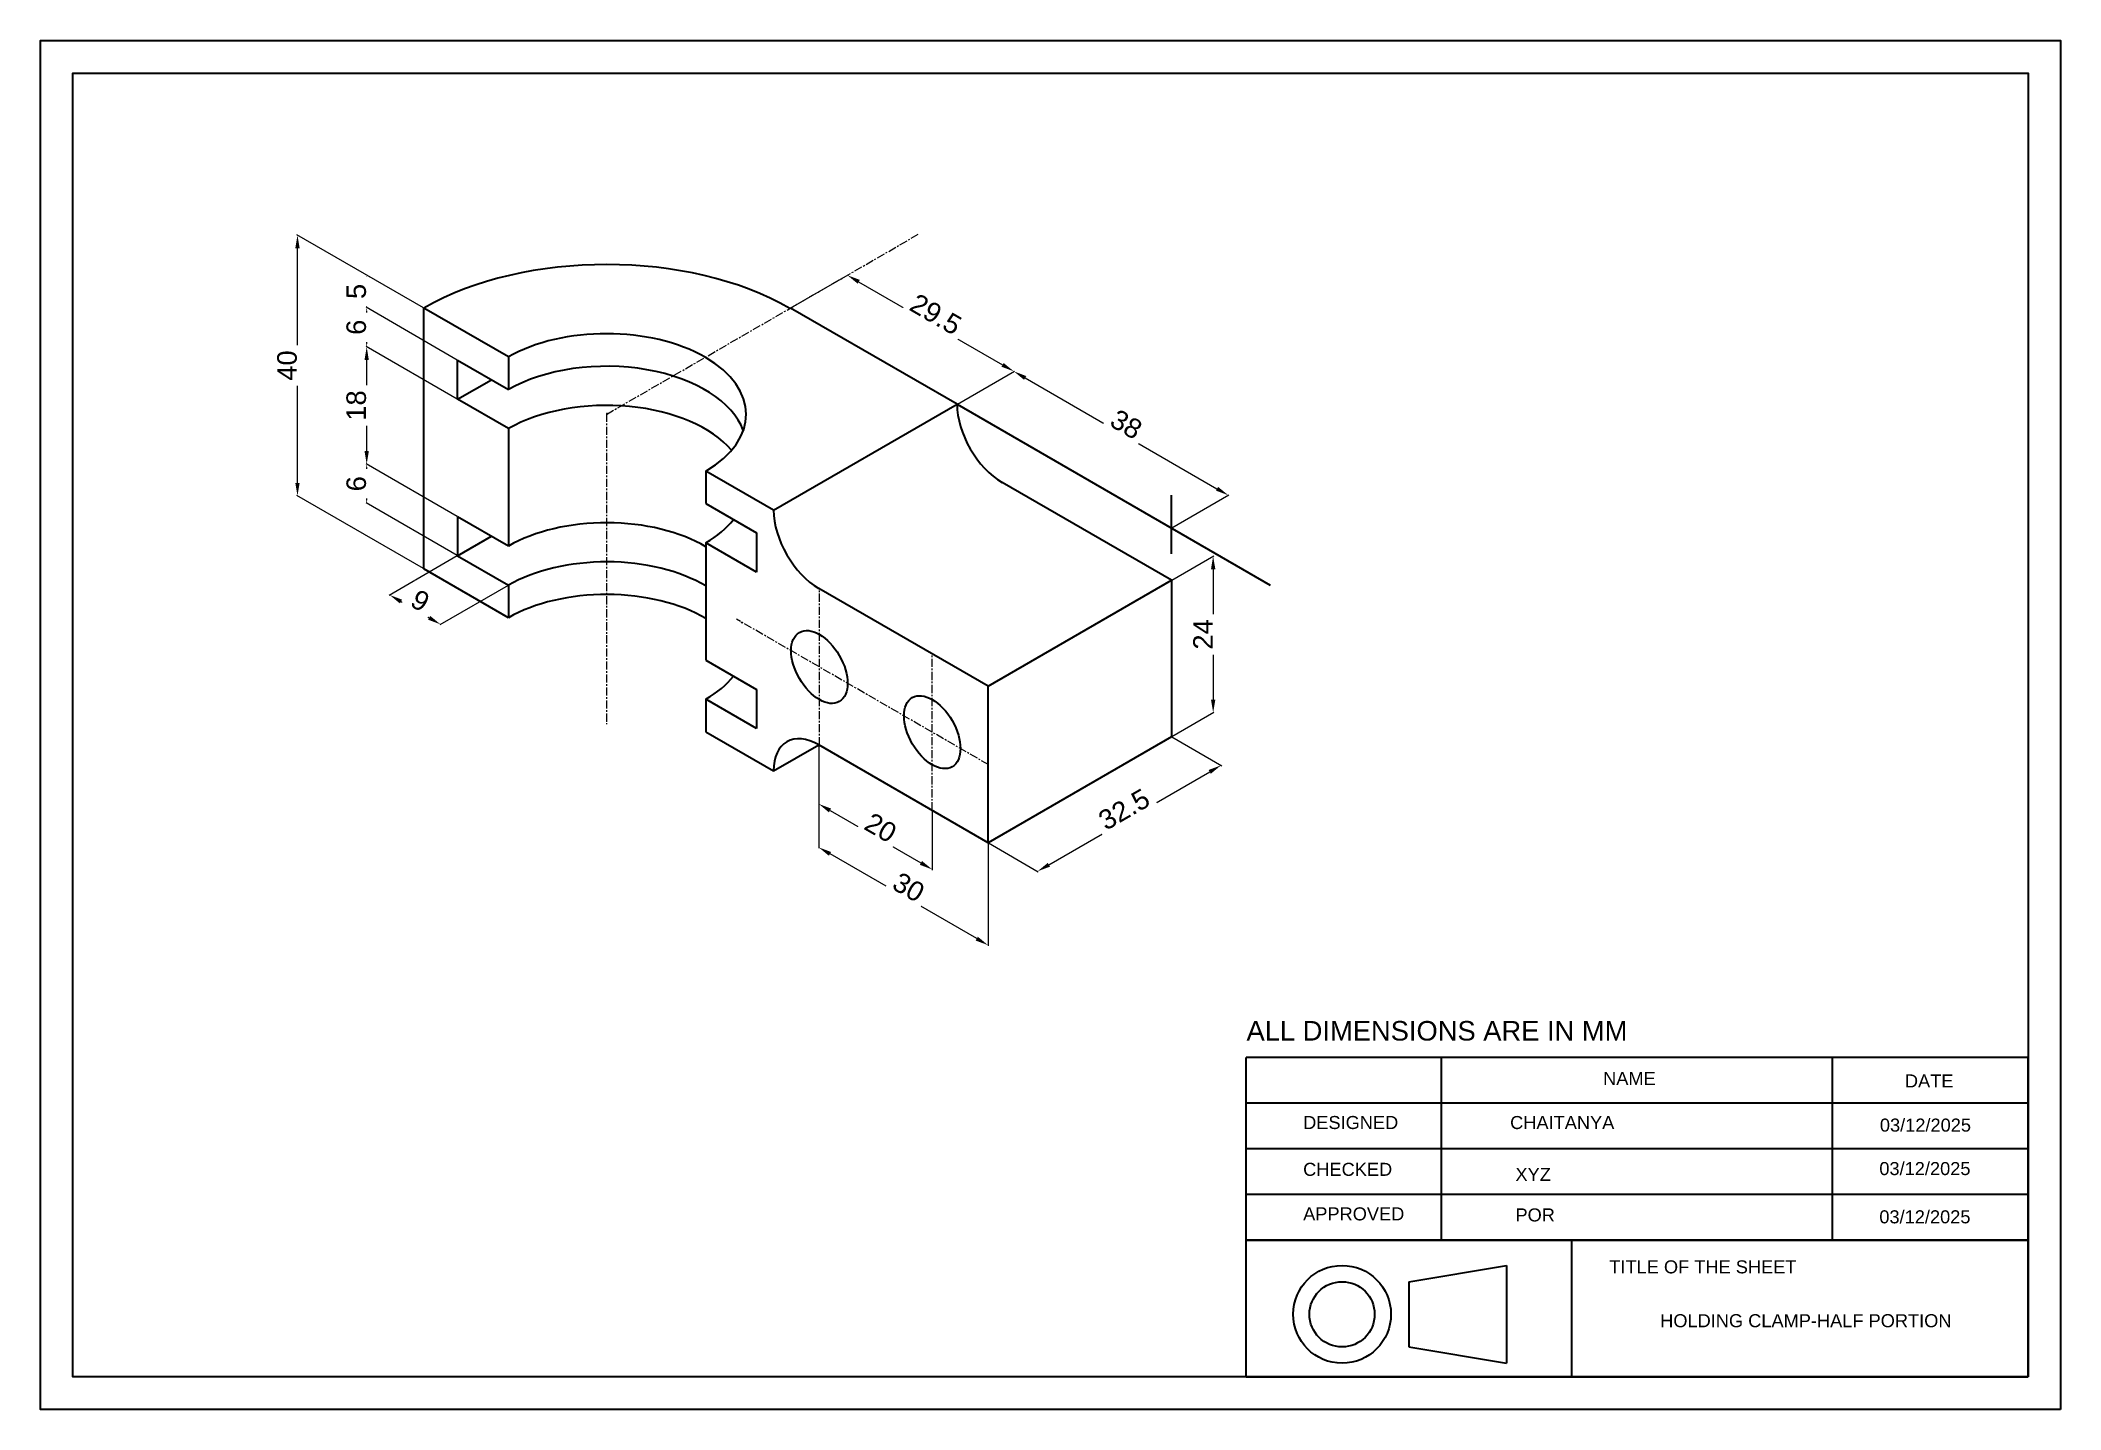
# Model space of a CAD drawing. Header units: millimetres. Extents: x -145 to 165, y -87 to 123.
import ezdxf

# ---------------------------------------------------------------- set-up
doc = ezdxf.new("R2010")
doc.units = ezdxf.units.MM
doc.header["$MEASUREMENT"] = 0
doc.linetypes.add('CENTER', pattern=[2, 1.25, -0.25, 0.25, -0.25])
doc.layers.add('centerline', color=1, linetype='CENTER', lineweight=15)
doc.layers.add('dimension line', color=3, linetype='Continuous', lineweight=15)
doc.layers.add('Reference line', color=52, linetype='Continuous')
doc.layers.add('TEXT', color=254, linetype='Continuous')
doc.styles.get("Standard").update_dxf_attribs({"font": 'arial.ttf'})
doc.dimstyles.new('AM_ANSI$0', dxfattribs={"dimtxt": 3, "dimasz": 2, "dimexe": 0.1, "dimexo": 0.05, "dimgap": 0.06, "dimtad": 1, "dimtoh": 1, "dimdec": 3, "dimzin": 9, "dimdsep": 46, "dimtxsty": 'Standard', "dimcen": 0, "dimclrd": 256, "dimclre": 256, "dimclrt": 256, "dimadec": 0, "dimazin": 2, "dimtp": 0.1, "dimtm": 0.1, "dimtfac": 0.71, "dimtdec": 3, "dimtofl": 0, "dimtmove": 0, "dimatfit": 3, "dimfxl": 1, "dimtfill": 1, "dimtolj": 1, "dimtzin": 7, "dimlwd": -1, "dimlwe": -1, "dimarcsym": 1})

# ---------------------------------------------------------------- blocks, each defined once
blk = doc.blocks.new('*D4')
at = {"layer": 'Defpoints', "color": 0, "transparency": 16777216}
for p in [(-81.41, 50), (-81.41, 44)]:
    blk.add_point(p, dxfattribs=at)
at = {"layer": 'dimension line', "transparency": 16777216}
for p, q in [((-81.46, 50.03), (-95.45, 58.11)), ((-95.35, 54.05), (-95.35, 56.05)), ((-81.46, 44.03), (-95.45, 52.11))]:
    blk.add_line(p, q, dxfattribs=at)
for points in [[(-95.68, 56.05), (-95.02, 56.05), (-95.35, 58.05)], [(-95.68, 54.05), (-95.02, 54.05), (-95.35, 52.05)]]:
    blk.add_solid(points, dxfattribs=at)
at = {"layer": 'dimension line', "transparency": 16777216, "insert": (-96.94, 55.05), "char_height": 3, "attachment_point": 5, "rotation": 90, "bg_fill": 3, "box_fill_scale": 1.25, "bg_fill_color": 256, "bg_fill_true_color": 13158600, "bg_fill_transparency": 0}
blk.add_mtext('\\A1;6', dxfattribs=at)
at = {"layer": 'Defpoints', "color": 0, "transparency": 16777216}
blk.add_point((-95.35, 58.05), dxfattribs=at)
blk = doc.blocks.new('*D5')
at = {"layer": 'Defpoints', "color": 0, "transparency": 16777216}
for p in [(-95.35, 76.05), (-81.41, 68), (-81.41, 50)]:
    blk.add_point(p, dxfattribs=at)
at = {"layer": 'dimension line', "transparency": 16777216}
for p, q in [((-81.46, 68.03), (-95.45, 76.11)), ((-95.35, 60.05), (-95.35, 74.05)), ((-81.46, 50.03), (-95.45, 58.11))]:
    blk.add_line(p, q, dxfattribs=at)
for points in [[(-95.68, 74.05), (-95.02, 74.05), (-95.35, 76.05)], [(-95.68, 60.05), (-95.02, 60.05), (-95.35, 58.05)]]:
    blk.add_solid(points, dxfattribs=at)
at = {"layer": 'dimension line', "transparency": 16777216, "insert": (-96.94, 67.05), "char_height": 3, "attachment_point": 5, "rotation": 90, "bg_fill": 3, "box_fill_scale": 1.25, "bg_fill_color": 256, "bg_fill_true_color": 13158600, "bg_fill_transparency": 0}
blk.add_mtext('\\A1;18', dxfattribs=at)
blk = doc.blocks.new('*D6')
at = {"layer": 'Defpoints', "color": 0, "transparency": 16777216}
for p in [(-81.41, 74), (-81.41, 68)]:
    blk.add_point(p, dxfattribs=at)
at = {"layer": 'dimension line', "transparency": 16777216}
for p, q in [((-81.46, 74.03), (-95.45, 82.11)), ((-95.35, 78.05), (-95.35, 80.05)), ((-81.46, 68.03), (-95.45, 76.11))]:
    blk.add_line(p, q, dxfattribs=at)
for points in [[(-95.68, 80.05), (-95.02, 80.05), (-95.35, 82.05)], [(-95.68, 78.05), (-95.02, 78.05), (-95.35, 76.05)]]:
    blk.add_solid(points, dxfattribs=at)
at = {"layer": 'dimension line', "transparency": 16777216, "insert": (-96.94, 79.05), "char_height": 3, "attachment_point": 5, "rotation": 90, "bg_fill": 3, "box_fill_scale": 1.25, "bg_fill_color": 256, "bg_fill_true_color": 13158600, "bg_fill_transparency": 0}
blk.add_mtext('\\A1;6', dxfattribs=at)
at = {"layer": 'Defpoints', "color": 0, "transparency": 16777216}
blk.add_point((-95.35, 82.05), dxfattribs=at)
blk = doc.blocks.new('*D7')
at = {"layer": 'Defpoints', "color": 0, "transparency": 16777216}
for p in [(-81.41, 79), (-81.41, 74)]:
    blk.add_point(p, dxfattribs=at)
at = {"layer": 'dimension line', "transparency": 16777216}
blk.add_line((-95.35, 84.05), (-95.35, 85.05), dxfattribs=at)
for points in [[(-95.68, 85.05), (-95.02, 85.05), (-95.35, 87.05)], [(-95.68, 84.05), (-95.02, 84.05), (-95.35, 82.05)]]:
    blk.add_solid(points, dxfattribs=at)
at = {"layer": 'dimension line', "transparency": 16777216, "insert": (-96.94, 84.55), "char_height": 3, "attachment_point": 5, "rotation": 90, "bg_fill": 3, "box_fill_scale": 1.25, "bg_fill_color": 256, "bg_fill_true_color": 13158600, "bg_fill_transparency": 0}
blk.add_mtext('\\A1;5', dxfattribs=at)
at = {"layer": 'Defpoints', "color": 0, "transparency": 16777216}
blk.add_point((-95.35, 87.05), dxfattribs=at)
blk = doc.blocks.new('*D8')
at = {"layer": 'Defpoints', "color": 0, "transparency": 16777216}
for p in [(-105.97, 93.18), (-86.6, 82), (-86.6, 42)]:
    blk.add_point(p, dxfattribs=at)
at = {"layer": 'dimension line', "transparency": 16777216}
for p, q in [((-86.65, 82.03), (-106.07, 93.24)), ((-105.97, 55.18), (-105.97, 91.18)), ((-86.65, 42.03), (-106.07, 53.24))]:
    blk.add_line(p, q, dxfattribs=at)
for points in [[(-106.3, 91.18), (-105.64, 91.18), (-105.97, 93.18)], [(-106.3, 55.18), (-105.64, 55.18), (-105.97, 53.18)]]:
    blk.add_solid(points, dxfattribs=at)
at = {"layer": 'dimension line', "transparency": 16777216, "insert": (-107.56, 73.18), "char_height": 3, "attachment_point": 5, "rotation": 90, "bg_fill": 3, "box_fill_scale": 1.25, "bg_fill_color": 256, "bg_fill_true_color": 13158600, "bg_fill_transparency": 0}
blk.add_mtext('\\A1;40', dxfattribs=at)
blk = doc.blocks.new('*D9')
at = {"layer": 'Defpoints', "color": 0, "transparency": 16777216}
for p in [(-81.41, 44), (-73.61, 39.5)]:
    blk.add_point(p, dxfattribs=at)
at = {"layer": 'dimension line', "transparency": 16777216}
for p, q in [((-81.46, 43.97), (-91.92, 37.93)), ((-73.66, 39.47), (-84.13, 33.43)), ((-90.09, 36.99), (-85.76, 34.49))]:
    blk.add_line(p, q, dxfattribs=at)
for points in [[(-89.92, 37.27), (-90.26, 36.7), (-91.82, 37.99)], [(-85.59, 34.77), (-85.93, 34.2), (-84.03, 33.49)]]:
    blk.add_solid(points, dxfattribs=at)
at = {"layer": 'dimension line', "transparency": 16777216, "insert": (-87.13, 37.11), "char_height": 3, "attachment_point": 5, "rotation": 330, "bg_fill": 3, "box_fill_scale": 1.25, "bg_fill_color": 256, "bg_fill_true_color": 13158600, "bg_fill_transparency": 0}
blk.add_mtext('\\A1;9', dxfattribs=at)
at = {"layer": 'Defpoints', "color": 0, "transparency": 16777216}
blk.add_point((-84.03, 33.49), dxfattribs=at)
blk = doc.blocks.new('*D10')
at = {"layer": 'Defpoints', "color": 0, "transparency": 16777216}
for p in [(-25.98, 15), (-8.56, 4.95), (-8.56, -4.11)]:
    blk.add_point(p, dxfattribs=at)
at = {"layer": 'dimension line', "transparency": 16777216}
for p, q in [((-25.98, 14.94), (-25.98, 5.83)), ((-24.25, 4.94), (-10.3, -3.11)), ((-8.56, 4.89), (-8.56, -4.23))]:
    blk.add_line(p, q, dxfattribs=at)
for points in [[(-24.08, 5.23), (-24.42, 4.65), (-25.98, 5.94)], [(-10.13, -2.82), (-10.46, -3.4), (-8.56, -4.11)]]:
    blk.add_solid(points, dxfattribs=at)
at = {"layer": 'dimension line', "transparency": 16777216, "insert": (-16.48, 2.29), "char_height": 3, "attachment_point": 5, "rotation": 330, "bg_fill": 3, "box_fill_scale": 1.25, "bg_fill_color": 256, "bg_fill_true_color": 13158600, "bg_fill_transparency": 0}
blk.add_mtext('\\A1;20', dxfattribs=at)
blk = doc.blocks.new('*D11')
at = {"layer": 'Defpoints', "color": 0, "transparency": 16777216}
for p in [(-25.98, 15), (0, 0), (-25.98, -0.72)]:
    blk.add_point(p, dxfattribs=at)
at = {"layer": 'dimension line', "transparency": 16777216}
for p, q in [((-25.98, 14.94), (-25.98, -0.83)), ((-1.73, -14.72), (-24.25, -1.72)), ((0, -0.06), (0, -15.83))]:
    blk.add_line(p, q, dxfattribs=at)
for points in [[(-24.08, -1.43), (-24.42, -2.01), (-25.98, -0.72)], [(-1.57, -14.43), (-1.9, -15.01), (0, -15.72)]]:
    blk.add_solid(points, dxfattribs=at)
at = {"layer": 'dimension line', "transparency": 16777216, "insert": (-12.19, -6.84), "char_height": 3, "attachment_point": 5, "rotation": 330, "bg_fill": 3, "box_fill_scale": 1.25, "bg_fill_color": 256, "bg_fill_true_color": 13158600, "bg_fill_transparency": 0}
blk.add_mtext('\\A1;30', dxfattribs=at)
blk = doc.blocks.new('*D12')
at = {"layer": 'Defpoints', "color": 0, "transparency": 16777216}
for p in [(-30.31, 82), (3.96, 72.29), (-4.76, 67.25)]:
    blk.add_point(p, dxfattribs=at)
at = {"layer": 'dimension line', "transparency": 16777216}
for p, q in [((-30.26, 82.03), (-21.49, 87.09)), ((-19.86, 86.04), (2.23, 73.29)), ((-4.71, 67.28), (4.06, 72.34))]:
    blk.add_line(p, q, dxfattribs=at)
for points in [[(-19.69, 86.32), (-20.02, 85.75), (-21.59, 87.04)], [(2.39, 73.57), (2.06, 73), (3.96, 72.29)]]:
    blk.add_solid(points, dxfattribs=at)
at = {"layer": 'dimension line', "transparency": 16777216, "insert": (-8.02, 81.04), "char_height": 3, "attachment_point": 5, "rotation": 330, "bg_fill": 3, "box_fill_scale": 1.25, "bg_fill_color": 256, "bg_fill_true_color": 13158600, "bg_fill_transparency": 0}
blk.add_mtext('\\A1;29.5', dxfattribs=at)
blk = doc.blocks.new('*D13')
at = {"layer": 'Defpoints', "color": 0, "transparency": 16777216}
for p in [(-4.76, 67.25), (36.87, 53.29), (28.15, 48.25)]:
    blk.add_point(p, dxfattribs=at)
at = {"layer": 'dimension line', "transparency": 16777216}
for p, q in [((-4.71, 67.28), (4.06, 72.34)), ((5.69, 71.29), (35.13, 54.29)), ((28.2, 48.28), (36.97, 53.34))]:
    blk.add_line(p, q, dxfattribs=at)
for points in [[(5.86, 71.57), (5.52, 71), (3.96, 72.29)], [(35.3, 54.57), (34.97, 54), (36.87, 53.29)]]:
    blk.add_solid(points, dxfattribs=at)
at = {"layer": 'dimension line', "transparency": 16777216, "insert": (21.21, 64.16), "char_height": 3, "attachment_point": 5, "rotation": 330, "bg_fill": 3, "box_fill_scale": 1.25, "bg_fill_color": 256, "bg_fill_true_color": 13158600, "bg_fill_transparency": 0}
blk.add_mtext('\\A1;38', dxfattribs=at)
blk = doc.blocks.new('*D14')
at = {"layer": 'Defpoints', "color": 0, "transparency": 16777216}
for p in [(28.15, 40.25), (34.54, 19.94), (28.15, 16.25)]:
    blk.add_point(p, dxfattribs=at)
at = {"layer": 'dimension line', "transparency": 16777216}
for p, q in [((28.2, 40.28), (34.64, 44)), ((34.54, 41.94), (34.54, 21.94)), ((28.2, 16.28), (34.64, 20))]:
    blk.add_line(p, q, dxfattribs=at)
for points in [[(34.21, 41.94), (34.88, 41.94), (34.54, 43.94)], [(34.21, 21.94), (34.88, 21.94), (34.54, 19.94)]]:
    blk.add_solid(points, dxfattribs=at)
at = {"layer": 'dimension line', "transparency": 16777216, "insert": (32.98, 31.94), "char_height": 3, "attachment_point": 5, "rotation": 90, "bg_fill": 3, "box_fill_scale": 1.25, "bg_fill_color": 256, "bg_fill_true_color": 13158600, "bg_fill_transparency": 0}
blk.add_mtext('\\A1;24', dxfattribs=at)
blk = doc.blocks.new('*D15')
at = {"layer": 'Defpoints', "color": 0, "transparency": 16777216}
for p in [(28.15, 16.25), (35.75, 11.86), (0, 0)]:
    blk.add_point(p, dxfattribs=at)
at = {"layer": 'dimension line', "transparency": 16777216}
for p, q in [((28.2, 16.22), (35.85, 11.8)), ((9.34, -3.39), (34.02, 10.86)), ((0.05, -0.03), (7.7, -4.45))]:
    blk.add_line(p, q, dxfattribs=at)
for points in [[(33.85, 11.15), (34.18, 10.57), (35.75, 11.86)], [(9.17, -3.1), (9.5, -3.68), (7.6, -4.39)]]:
    blk.add_solid(points, dxfattribs=at)
at = {"layer": 'dimension line', "transparency": 16777216, "insert": (20.88, 5.11), "char_height": 3, "attachment_point": 5, "rotation": 30, "bg_fill": 3, "box_fill_scale": 1.25, "bg_fill_color": 256, "bg_fill_true_color": 13158600, "bg_fill_transparency": 0}
blk.add_mtext('\\A1;32.5', dxfattribs=at)
blk = doc.blocks.new('3rd Angle Projection Symbol')
for p, q in [((40.9, 20), (100.9, 30)), ((100.9, 30), (100.9, -30)), ((40.9, 20), (40.9, -20)), ((40.9, -20), (100.9, -30))]:
    blk.add_line(p, q)
for radius in [30, 20]:
    blk.add_circle((0, 0), radius)
blk = doc.blocks.new('CLASS WORK CADD CENTER 3ED ANGLE')
at = {"layer": 'TEXT'}
for p, q in [((-120, 21), (-120, 49)), ((0, 49), (-120, 49)), ((-90, 21), (-90, 49)), ((-30, 21), (-30, 49)), ((0, 21), (0, 49)), ((0, 42), (-120, 42)), ((0, 35), (-120, 35)), ((0, 28), (-120, 28)), ((-120, 0), (-120, 21)), ((0, 21), (-120, 21)), ((-120, 21), (0, 21)), ((-70, 0), (-70, 21)), ((0, 0), (0, 21)), ((-120, 0), (0, 0))]:
    blk.add_line(p, q, dxfattribs=at)
at = {"layer": 'TEXT', "xscale": 0.25, "yscale": 0.25, "zscale": 0.25}
blk.add_blockref('3rd Angle Projection Symbol', (-105.26, 9.61), dxfattribs=at)
at = {"layer": 'TEXT', "attachment_point": 1}
for s, width, insert, char_height in [('ALL DIMENSIONS ARE IN MM', 72.2562, (-119.92, 54.6), 3), ('NAME', 21.3126, (-65.2, 46.79), 2), ('DATE', 21.3126, (-18.89, 46.41), 2), ('DESIGNED', 21.3126, (-111.23, 40.03), 2), ('CHECKED', 21.3126, (-111.23, 32.85), 2), ('APPROVED', 21.3126, (-111.23, 26.02), 2), ('TITLE OF THE SHEET', 72.2562, (-64.25, 17.89), 2)]:
    blk.add_mtext_dynamic_manual_height_columns(s, width=width, gutter_width=1, heights=[0], dxfattribs=dict(at, insert=insert, char_height=char_height))
at = {"layer": 'TEXT'}
for tag, p in [('ABC', (-79.47, 38.03)), ('01/01/2000', (-22.73, 37.63)), ('RR', (-78.65, 30.07)), ('01/01/2000', (-22.81, 30.97)), ('CC', (-78.65, 23.85)), ('01/01/2000', (-22.81, 23.57)), ('ABCD', (-56.44, 7.63))]:
    blk.add_attdef(tag, p, '', height=2, dxfattribs=at)

msp = doc.modelspace()

# ---------------------------------------------------------------- linework, layer by layer
for p, q in [((-73.6119, 74.4998), (-86.6024, 81.9999)), ((-86.6024, 41.9999), (-86.6024, 81.9999)), ((-4.7631, 67.25), (-30.3109, 82)), ((-73.6119, 74.4998), (-73.6119, 69.4998)), ((-81.4061, 67.9998), (-81.4061, 73.9998)), ((-81.4061, 73.9998), (-73.6119, 69.4998)), ((-81.4061, 67.9998), (-76.2099, 70.9998)), ((-73.6119, 63.4998), (-81.4061, 67.9998)), ((-58.4567, 65.75), (-58.552, 65.805)), ((-32.909, 51), (-4.7631, 67.25)), ((-73.6119, 63.4998), (-73.6119, 45.4998)), ((-32.909, 51), (-43.3016, 57.0002)), ((-43.3016, 57.0002), (-43.3016, 52.0002)), ((28.1458, 40.25), (2.1651, 55.25)), ((-73.6119, 45.4998), (-81.4061, 49.9998)), ((-81.4061, 49.9998), (-81.4061, 43.9998)), ((-43.3016, 52.0002), (-35.5073, 47.5002)), ((-81.4061, 43.9998), (-76.2099, 46.9998)), ((-35.5073, 47.5002), (-35.5073, 41.5002)), ((-81.4061, 43.9998), (-73.6119, 39.4998)), ((-35.5073, 41.5002), (-43.3016, 46.0002)), ((-43.3016, 46.0002), (-43.3016, 28.0002)), ((-73.6119, 34.4998), (-86.6024, 41.9999)), ((-73.6119, 39.4998), (-73.6119, 34.4998)), ((0, 24), (-25.9808, 39)), ((0, 24), (28.1458, 40.25)), ((28.1458, 40.25), (28.1458, 16.25)), ((-43.3016, 28.0002), (-35.5073, 23.5002)), ((-35.5073, 17.5002), (-43.3016, 22.0002)), ((-43.3016, 22.0002), (-43.3016, 17.0002)), ((-35.5073, 23.5002), (-35.5073, 17.5002)), ((0, 0), (0, 24)), ((-43.3016, 17.0002), (-32.909, 11)), ((28.1458, 16.25), (0, 0)), ((-32.909, 11), (-25.9808, 15)), ((0, 0), (-25.9808, 15))]:
    msp.add_line(p, q)
for centre, major_axis, start_param, end_param in [((-58.552, 65.695), (-39.8042, 0), 3.92699082, 5.49440252), ((-58.552, 65.695), (-21.433, 0), 2.36248025, 5.49150139), ((-58.552, 60.695), (-21.433, 0), 3.34502339, 5.49150139), ((-58.552, 54.695), (-21.433, 0), 3.60217196, 5.49150139), ((2.1651, 63.25), (4.899, -8.4853), 3.92699082, 5.49778714), ((-25.9808, 47), (4.899, -8.4853), 3.92699082, 5.49778714), ((-58.552, 36.695), (-21.433, 0), 3.92070506, 5.49150139), ((-58.552, 54.695), (-21.433, 0), 2.36248025, 2.71285073), ((-58.552, 30.695), (-21.433, 0), 3.92070506, 5.49150139), ((-58.552, 25.695), (-21.433, 0), 3.92070506, 5.49150139), ((-58.552, 30.695), (-21.433, 0), 3.38646926, 3.39822151), ((-58.552, 36.695), (-21.433, 0), 2.89671605, 2.90371457), ((-58.552, 30.695), (-21.433, 0), 2.36248025, 2.71285073), ((-25.9808, 7), (4.899, -8.4853), 2.35619449, 3.92699082)]:
    msp.add_ellipse(centre, major_axis=major_axis, ratio=0.57735027, start_param=start_param, end_param=end_param)
for centre in [(-25.8855, 26.945), (-8.565, 16.945)]:
    msp.add_ellipse(centre, major_axis=(3.0619, -5.3033), ratio=0.57735027)
at = {"layer": 'centerline'}
for p, q in [((-58.552, 65.695), (-10.537, 93.4164)), ((-58.552, 65.805), (-58.552, 18.1654)), ((-25.8855, 14.945), (-25.8855, 38.945)), ((0.0953, 11.945), (-38.5882, 34.2789)), ((-8.565, 4.945), (-8.565, 28.945))]:
    msp.add_line(p, q, dxfattribs=at)
at = {"layer": 'Reference line'}
msp.add_line((28.1458, 44.2777), (28.1458, 53.2824), dxfattribs=at)

# ---------------------------------------------------------------- block references
at = {"layer": 'TEXT'}
ref = msp.add_blockref('CLASS WORK CADD CENTER 3ED ANGLE', (159.5825, -81.9519), dxfattribs=at)
ref.add_attrib('ABCD', 'HOLDING CLAMP-HALF PORTION', (103.1383, -74.3186), dxfattribs={"height": 2})
ref.add_attrib('ABC', 'CHAITANYA', (80.1138, -43.9257), dxfattribs={"height": 2})
ref.add_attrib('RR', 'XYZ', (80.9289, -51.8809), dxfattribs={"height": 2})
ref.add_attrib('CC', 'POR', (80.9289, -58.0987), dxfattribs={"height": 2})
ref.add_attrib('01/01/2000', '03/12/2025', (136.8513, -44.3185), dxfattribs={"height": 2})
ref.add_attrib('01/01/2000', '03/12/2025', (136.7699, -50.9867), dxfattribs={"height": 2})
ref.add_attrib('01/01/2000', '03/12/2025', (136.7699, -58.3868), dxfattribs={"height": 2})

# ---------------------------------------------------------------- next in the draw order: dimensions: what is measured, and where the dimension line sits
at = {"layer": 'dimension line'}
dim = msp.add_aligned_dim(p1=(-30.3109, 82), p2=(-4.7631, 67.25), distance=8.721, dimstyle='AM_ANSI$0', dxfattribs=at)
dim.commit()
dim.dimension.update_dxf_attribs({"geometry": '*D12', "text_midpoint": (-8.0201, 81.0385)})
dim = msp.add_linear_dim(base=(-95.3503, 58.0505), p1=(-81.4061, 43.9998), p2=(-81.4061, 49.9998), angle=90, dimstyle='AM_ANSI$0', override={"dimpost": ''}, dxfattribs=at)
dim.commit()
dim.dimension.update_dxf_attribs({"geometry": '*D4', "text_midpoint": (-96.942, 55.0505)})
dim = msp.add_aligned_dim(p1=(-25.9808, 15), p2=(-8.565, 4.945), distance=-7.8439, text='20', dimstyle='AM_ANSI$0', override={"dimpost": ''}, dxfattribs=at)
dim.commit()
dim.dimension.update_dxf_attribs({"geometry": '*D10', "text_midpoint": (-16.477, 2.2936)})

# ---------------------------------------------------------------- next in the draw order: linework, layer by layer
at = {"layer": 'Reference line'}
msp.add_line((-4.7631, 67.25), (43.3024, 39.4993), dxfattribs=at)

# ---------------------------------------------------------------- next in the draw order: dimensions: what is measured, and where the dimension line sits
at = {"layer": 'dimension line'}
dim = msp.add_linear_dim(base=(-95.3503, 76.0505), p1=(-81.4061, 49.9998), p2=(-81.4061, 67.9998), angle=90, dimstyle='AM_ANSI$0', dxfattribs=at)
dim.commit()
dim.dimension.update_dxf_attribs({"geometry": '*D5', "text_midpoint": (-96.942, 67.0505)})
dim = msp.add_aligned_dim(p1=(0, 0), p2=(-25.9808, 15), distance=13.6117, dimstyle='AM_ANSI$0', override={"dimpost": ''}, dxfattribs=at)
dim.commit()
dim.dimension.update_dxf_attribs({"geometry": '*D11', "text_midpoint": (-12.194, -6.8381)})

# ---------------------------------------------------------------- next in the draw order: dimensions: what is measured, and where the dimension line sits
for base, p1, p2, picture, middle in [((-95.3503, 82.0505), (-81.4061, 67.9998), (-81.4061, 73.9998), '*D6', (-96.942, 79.0505)), ((34.545, 19.9446), (28.1458, 40.25), (28.1458, 16.25), '*D14', (32.9788, 31.9446))]:
    dim = msp.add_linear_dim(base=base, p1=p1, p2=p2, angle=90, dimstyle='AM_ANSI$0', dxfattribs=at)
    dim.commit()
    dim.dimension.update_dxf_attribs({"geometry": picture, "text_midpoint": middle})
dim = msp.add_aligned_dim(p1=(-4.7631, 67.25), p2=(28.1458, 48.25), distance=8.721, dimstyle='AM_ANSI$0', dxfattribs=at)
dim.commit()
dim.dimension.update_dxf_attribs({"geometry": '*D13', "text_midpoint": (21.2087, 64.1644)})

# ---------------------------------------------------------------- next in the draw order: dimensions: what is measured, and where the dimension line sits
dim = msp.add_linear_dim(base=(-95.3503, 87.0505), p1=(-81.4061, 73.9998), p2=(-81.4056, 78.9995), angle=90, dimstyle='AM_ANSI$0', override={"dimse1": 1, "dimse2": 1}, dxfattribs=at)
dim.commit()
dim.dimension.update_dxf_attribs({"geometry": '*D7', "text_midpoint": (-96.9359, 84.5505)})
dim = msp.add_aligned_dim(p1=(0, 0), p2=(28.1458, 16.25), distance=-7.6034, dimstyle='AM_ANSI$0', dxfattribs=at)
dim.commit()
dim.dimension.update_dxf_attribs({"geometry": '*D15', "text_midpoint": (20.8799, 5.1146)})

# ---------------------------------------------------------------- next in the draw order: dimensions: what is measured, and where the dimension line sits
dim = msp.add_linear_dim(base=(-105.969, 93.1812), p1=(-86.6024, 41.9999), p2=(-86.6024, 81.9999), angle=90, dimstyle='AM_ANSI$0', dxfattribs=at)
dim.commit()
dim.dimension.update_dxf_attribs({"geometry": '*D8', "text_midpoint": (-107.5607, 73.1812)})

# ---------------------------------------------------------------- next in the draw order: dimensions: what is measured, and where the dimension line sits
dim = msp.add_aligned_dim(p1=(-81.4061, 43.9998), p2=(-73.6119, 39.4998), distance=-10.4158, dimstyle='AM_ANSI$0', override={"dimpost": ''}, dxfattribs=at)
dim.commit()
dim.dimension.update_dxf_attribs({"geometry": '*D9', "text_midpoint": (-87.1289, 37.1147)})

# ---------------------------------------------------------------- next in the draw order: linework, layer by layer
at = {"layer": 'TEXT'}
for points in [[(164.5825, -86.9519), (-145.4175, -86.9519), (-145.4175, 123.0481), (164.5825, 123.0481)], [(159.5825, -81.9519), (-140.4175, -81.9519), (-140.4175, 118.0481), (159.5825, 118.0481)]]:
    msp.add_lwpolyline(points, close=True, dxfattribs=at)

doc.saveas('drawing.dxf')
